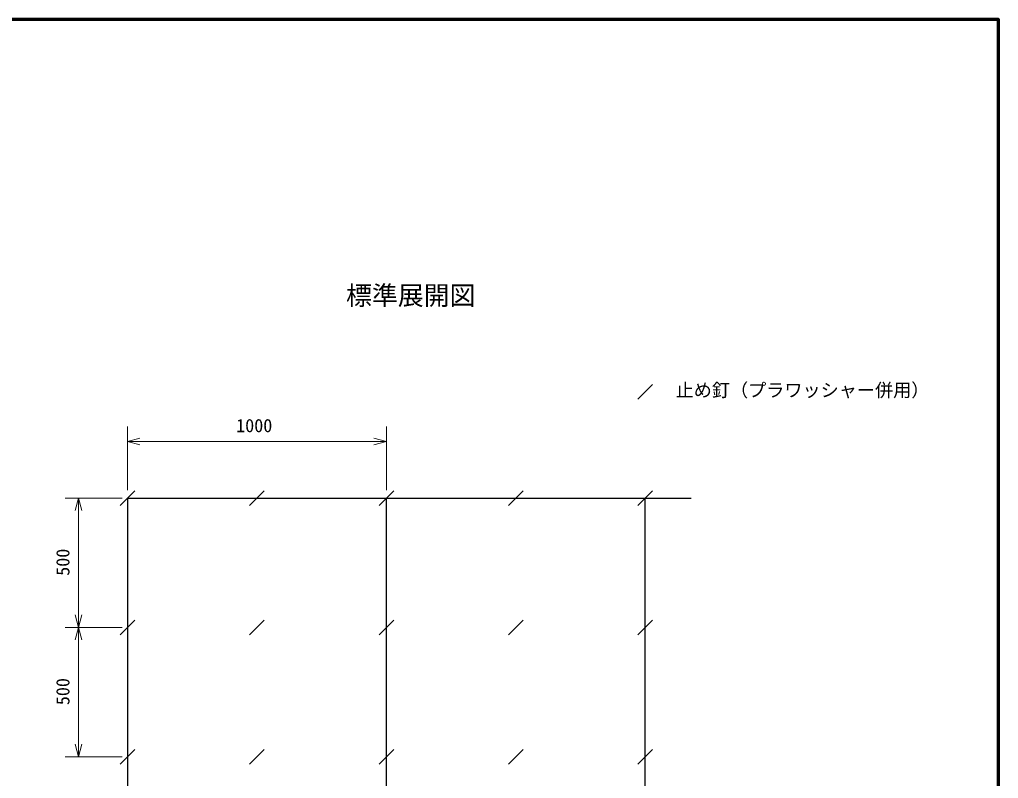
# Model space of a CAD drawing. Units: millimetres, scale not verified. Extents: x 200 to 8200, y 200 to 5740.
# Drawn here: x 4420 to 8200, y 2807 to 5740 of the extents above; entities that cross this region are included whole.
import ezdxf
from ezdxf.enums import TextEntityAlignment as Align

# ---------------------------------------------------------------- set-up
doc = ezdxf.new("R2010")
doc.units = ezdxf.units.MM
doc.header["$LTSCALE"] = 20
for name, color, linetype, lineweight in [('C-STR', 1, 'Continuous', 25), ('C-STR-DIM', 1, 'Continuous', 13), ('C-STR-TXT', 7, 'Continuous', 25), ('C-TTL', 2, 'Continuous', 70)]:
    doc.layers.add(name, color=color, linetype=linetype, lineweight=lineweight)
doc.layers.add('C-TTL-TXT', color=7, linetype='Continuous')
doc.styles.add('ＭＳ ゴシック', font='')
doc.styles.get('ＭＳ ゴシック').set_extended_font_data('MS Gothic')

msp = doc.modelspace()

# ---------------------------------------------------------------- linework, layer by layer
at = {"layer": 'C-STR', "color": 7}
for p, q in [((4808.04, 3862.61), (4864.61, 3919.18)), ((5308.04, 3862.61), (5364.61, 3919.18)), ((5808.04, 3862.61), (5864.61, 3919.18)), ((6308.04, 3862.61), (6364.61, 3919.18)), ((6808.04, 3862.61), (6864.61, 3919.18)), ((4836.33, 3890.9), (5836.33, 3890.9)), ((4836.33, 3890.9), (4836.33, 1749.9)), ((5836.33, 3890.9), (7013.33, 3890.9)), ((5836.33, 1749.9), (5836.33, 3890.9)), ((6836.33, 1749.9), (6836.33, 3890.9)), ((4808.04, 3362.61), (4864.61, 3419.18)), ((5308.04, 3362.61), (5364.61, 3419.18)), ((5808.04, 3362.61), (5864.61, 3419.18)), ((6308.04, 3362.61), (6364.61, 3419.18)), ((6808.04, 3362.61), (6864.61, 3419.18)), ((4808.04, 2862.61), (4864.61, 2919.18)), ((5308.04, 2862.61), (5364.61, 2919.18)), ((5808.04, 2862.61), (5864.61, 2919.18)), ((6308.04, 2862.61), (6364.61, 2919.18)), ((6808.04, 2862.61), (6864.61, 2919.18))]:
    msp.add_line(p, q, dxfattribs=at)
at = {"layer": 'C-STR-DIM'}
for p, q in [((4836.33, 3920.9), (4836.33, 4167.61)), ((5836.33, 3920.9), (5836.33, 4167.61)), ((4836.33, 4109.9), (4884.62, 4122.84)), ((5836.33, 4109.9), (5788.03, 4122.84)), ((4836.33, 4109.9), (4836.33, 4075.61)), ((4836.33, 4109.9), (4884.62, 4096.96)), ((4836.33, 4109.9), (5836.33, 4109.9)), ((5836.33, 4109.9), (5788.03, 4096.96)), ((5836.33, 4109.9), (5836.33, 4075.61)), ((4816.33, 3890.9), (4596.33, 3890.9)), ((4647.85, 3890.9), (4634.91, 3842.6)), ((4647.85, 3890.9), (4660.79, 3842.6)), ((4647.85, 2890.9), (4647.85, 3890.9)), ((4656.33, 3890.9), (4687.85, 3890.9)), ((4647.85, 3390.9), (4634.91, 3439.19)), ((4647.85, 3390.9), (4660.79, 3439.19)), ((4816.33, 3390.9), (4596.33, 3390.9)), ((4647.85, 3390.9), (4634.91, 3342.6)), ((4647.85, 3390.9), (4660.79, 3342.6)), ((4647.85, 2890.9), (4634.91, 2939.19)), ((4647.85, 2890.9), (4660.79, 2939.19)), ((4816.33, 2890.9), (4596.33, 2890.9))]:
    msp.add_line(p, q, dxfattribs=at)
at = {"layer": 'C-STR-TXT'}
msp.add_line((6808.04, 4273.53), (6864.61, 4330.1), dxfattribs=at)
at = {"layer": 'C-TTL'}
msp.add_lwpolyline([(200, 200), (8200, 200), (8200, 5740), (200, 5740)], close=True, dxfattribs=at)

# ---------------------------------------------------------------- texts
at = {"layer": 'C-STR-DIM', "color": 7, "style": 'ＭＳ ゴシック'}
msp.add_text('1000', height=51.32, dxfattribs=at).set_placement((5256.17, 4129.9), align=Align.BOTTOM_LEFT)
for p in [(4627.85, 3590.35), (4627.85, 3090.35)]:
    msp.add_text('500', height=51.32, rotation=90, dxfattribs=at).set_placement(p, align=Align.BOTTOM_LEFT)
at = {"layer": 'C-STR-TXT', "style": 'ＭＳ ゴシック'}
msp.add_text('止め釘（プラワッシャー併用）', height=51.32, dxfattribs=at).set_placement((6953.42, 4266.81), align=Align.BOTTOM_LEFT)
at = {"layer": 'C-TTL-TXT', "style": 'ＭＳ ゴシック'}
msp.add_text('標準展開図', height=73.31, dxfattribs=at).set_placement((5680.43, 4615.07), align=Align.BOTTOM_LEFT)

doc.saveas('drawing.dxf')
